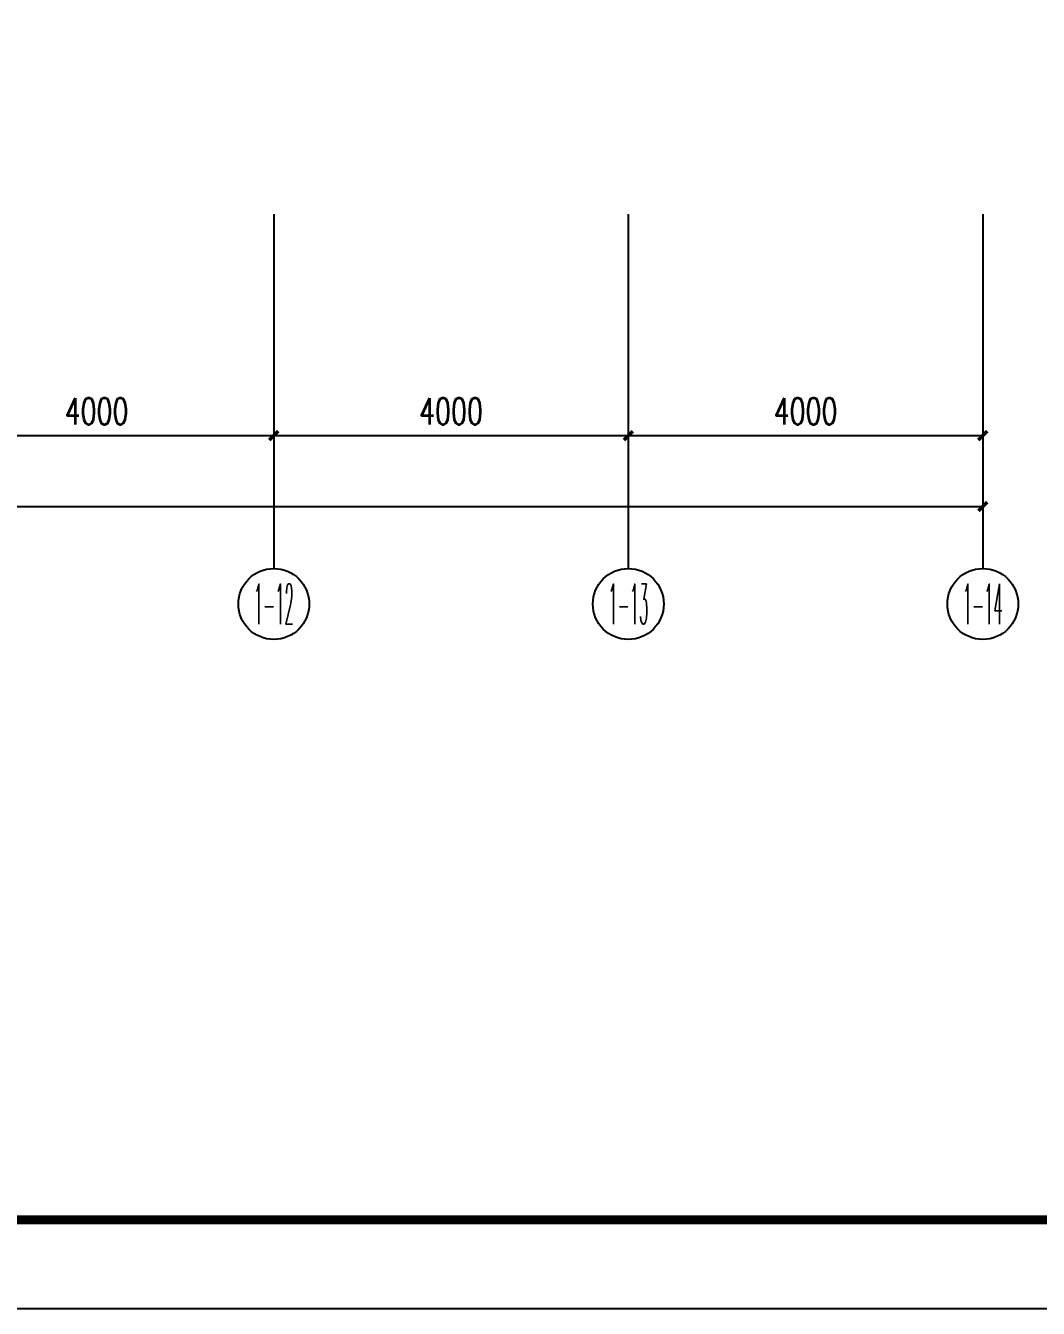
# Model space of a CAD drawing. Extents: x -6243262 to 3079315, y -2914302 to 172723.
# Drawn here: x -5632481 to -5621055, y -799772 to -785297 of the extents above; entities that cross this region are included whole.
import ezdxf
from ezdxf.enums import TextEntityAlignment as Align

# ---------------------------------------------------------------- set-up
doc = ezdxf.new("R2010")
doc.units = 0
doc.header["$LTSCALE"] = 1000
for name, color, linetype in [('AXIS', 3, 'Continuous'), ('AXIS_TEXT', 7, 'Continuous'), ('PUB_TITLE', 4, 'Continuous')]:
    doc.layers.add(name, color=color, linetype=linetype)
doc.styles.add('_TCH_AXIS', font='COMPLEX', dxfattribs={"bigfont": 'GBCBIG'})
doc.styles.add('_TCH_DIM_T3', font='SIMPLEX', dxfattribs={"width": 0.705882, "bigfont": 'GBCBIG'})
doc.styles.add('COMPLEX', font='COMPLEX')
doc.dimstyles.new('_TCH_ARCH&&100', dxfattribs={"dimtxt": 297.5, "dimasz": 100, "dimexe": 250, "dimexo": 300, "dimgap": 126.25, "dimtad": 1, "dimdec": 0, "dimzin": 0, "dimdsep": 46, "dimtxsty": '_TCH_DIM_T3', "dimblk": 'ARCHTICK', "dimcen": 0.09, "dimclrt": 7, "dimazin": 2, "dimtfac": 1, "dimtdec": 0, "dimtix": 1, "dimtmove": 2, "dimatfit": 3, "dimfxl": 0, "dimtolj": 1, "dimtzin": 0, "dimarcsym": 0})

# ---------------------------------------------------------------- blocks, each defined once
blk = doc.blocks.new('_ArchTick')
at = {"color": 0, "linetype": 'ByBlock', "const_width": 0.4}
blk.add_lwpolyline([(-0.5, -0.5), (0.5, 0.5)], dxfattribs=at)
blk = doc.blocks.new('*D153')
at = {"layer": 'AXIS', "color": 0, "lineweight": -2, "transparency": 16777216}
for p, q in [((1475895, -788352), (1475895, -791602)), ((1515895, -788352), (1515895, -791602)), ((1475895, -791352), (1515895, -791352))]:
    blk.add_line(p, q, dxfattribs=at)
at = {"layer": 'Defpoints', "color": 0, "transparency": 16777216}
for p in [(1475895, -788052), (1515895, -788052), (1515895, -791352)]:
    blk.add_point(p, dxfattribs=at)
at = {"layer": 'AXIS', "color": 0, "lineweight": -2, "transparency": 16777216, "xscale": 100, "yscale": 100, "zscale": 100, "rotation": 180}
blk.add_blockref('_ArchTick', (1475895, -791352), dxfattribs=at)
at = {"layer": 'AXIS', "color": 0, "lineweight": -2, "transparency": 16777216, "xscale": 100, "yscale": 100, "zscale": 100}
blk.add_blockref('_ArchTick', (1515895, -791352), dxfattribs=at)
at = {"layer": 'AXIS', "color": 7, "transparency": 16777216, "insert": (1495895, -791077), "char_height": 297.5, "attachment_point": 5, "style": '_TCH_DIM_T3'}
blk.add_mtext('\\A1;40000', dxfattribs=at)
blk = doc.blocks.new('*D154')
at = {"layer": 'AXIS', "color": 0, "lineweight": -2, "transparency": 16777216}
for p, q in [((1511895, -788352), (1511895, -790802)), ((1515895, -788352), (1515895, -790802)), ((1511895, -790552), (1515895, -790552))]:
    blk.add_line(p, q, dxfattribs=at)
at = {"layer": 'Defpoints', "color": 0, "transparency": 16777216}
for p in [(1511895, -788052), (1515895, -788052), (1515895, -790552)]:
    blk.add_point(p, dxfattribs=at)
at = {"layer": 'AXIS', "color": 0, "lineweight": -2, "transparency": 16777216, "xscale": 100, "yscale": 100, "zscale": 100, "rotation": 180}
blk.add_blockref('_ArchTick', (1511895, -790552), dxfattribs=at)
at = {"layer": 'AXIS', "color": 0, "lineweight": -2, "transparency": 16777216, "xscale": 100, "yscale": 100, "zscale": 100}
blk.add_blockref('_ArchTick', (1515895, -790552), dxfattribs=at)
at = {"layer": 'AXIS', "color": 7, "transparency": 16777216, "insert": (1513895, -790277), "char_height": 297.5, "attachment_point": 5, "style": '_TCH_DIM_T3'}
blk.add_mtext('\\A1;4000', dxfattribs=at)
blk = doc.blocks.new('*D155')
at = {"layer": 'AXIS', "color": 0, "lineweight": -2, "transparency": 16777216}
for p, q in [((1507895, -788352), (1507895, -790802)), ((1511895, -788352), (1511895, -790802)), ((1507895, -790552), (1511895, -790552))]:
    blk.add_line(p, q, dxfattribs=at)
at = {"layer": 'Defpoints', "color": 0, "transparency": 16777216}
for p in [(1507895, -788052), (1511895, -788052), (1511895, -790552)]:
    blk.add_point(p, dxfattribs=at)
at = {"layer": 'AXIS', "color": 0, "lineweight": -2, "transparency": 16777216, "xscale": 100, "yscale": 100, "zscale": 100, "rotation": 180}
blk.add_blockref('_ArchTick', (1507895, -790552), dxfattribs=at)
at = {"layer": 'AXIS', "color": 0, "lineweight": -2, "transparency": 16777216, "xscale": 100, "yscale": 100, "zscale": 100}
blk.add_blockref('_ArchTick', (1511895, -790552), dxfattribs=at)
at = {"layer": 'AXIS', "color": 7, "transparency": 16777216, "insert": (1509895, -790277), "char_height": 297.5, "attachment_point": 5, "style": '_TCH_DIM_T3'}
blk.add_mtext('\\A1;4000', dxfattribs=at)
blk = doc.blocks.new('*D156')
at = {"layer": 'AXIS', "color": 0, "lineweight": -2, "transparency": 16777216}
for p, q in [((1503895, -788352), (1503895, -790802)), ((1507895, -788352), (1507895, -790802)), ((1503895, -790552), (1507895, -790552))]:
    blk.add_line(p, q, dxfattribs=at)
at = {"layer": 'Defpoints', "color": 0, "transparency": 16777216}
for p in [(1503895, -788052), (1507895, -788052), (1507895, -790552)]:
    blk.add_point(p, dxfattribs=at)
at = {"layer": 'AXIS', "color": 0, "lineweight": -2, "transparency": 16777216, "xscale": 100, "yscale": 100, "zscale": 100, "rotation": 180}
blk.add_blockref('_ArchTick', (1503895, -790552), dxfattribs=at)
at = {"layer": 'AXIS', "color": 0, "lineweight": -2, "transparency": 16777216, "xscale": 100, "yscale": 100, "zscale": 100}
blk.add_blockref('_ArchTick', (1507895, -790552), dxfattribs=at)
at = {"layer": 'AXIS', "color": 7, "transparency": 16777216, "insert": (1505895, -790277), "char_height": 297.5, "attachment_point": 5, "style": '_TCH_DIM_T3'}
blk.add_mtext('\\A1;4000', dxfattribs=at)
blk = doc.blocks.new('_AXISO')
at = {"color": 0}
blk.add_circle((0, 0), 0.5, dxfattribs=at)
at = {"layer": 'AXIS_TEXT', "color": 0, "style": 'COMPLEX', "width": 1.041667}
blk.add_attdef('A', text='', height=0.56, dxfattribs=at).set_placement((-0.25, -0.28), (0.25, -0.28), align=Align.FIT)
blk = doc.blocks.new('44')
at = {"layer": 'AXIS', "color": 8}
for p, q in [((1507895.1, -788052.2), (1507895.1, -792052.2)), ((1511895.1, -788052.2), (1511895.1, -792052.2)), ((1515895.1, -788052.2), (1515895.1, -792052.2))]:
    blk.add_line(p, q, dxfattribs=at)
ref = blk.add_blockref('_AXISO', (1507895.1, -792452.2), dxfattribs=dict(at, xscale=800, yscale=800, zscale=800))
ref.add_attrib('A', '1-12', dxfattribs={"layer": 'AXIS_TEXT', "color": 8, "height": 452.55, "style": '_TCH_AXIS', "width": 0.3}).set_placement((1507668.8, -792678.5), (1508121.4, -792678.5), align=Align.FIT)
ref = blk.add_blockref('_AXISO', (1511895.1, -792452.2), dxfattribs=dict(at, xscale=800, yscale=800, zscale=800))
ref.add_attrib('A', '1-13', dxfattribs={"layer": 'AXIS_TEXT', "color": 8, "height": 452.55, "style": '_TCH_AXIS', "width": 0.3}).set_placement((1511668.8, -792678.5), (1512121.4, -792678.5), align=Align.FIT)
ref = blk.add_blockref('_AXISO', (1515895.1, -792452.2), dxfattribs=dict(at, xscale=800, yscale=800, zscale=800))
ref.add_attrib('A', '1-14', dxfattribs={"layer": 'AXIS_TEXT', "color": 8, "height": 452.55, "style": '_TCH_AXIS', "width": 0.291667}).set_placement((1515668.8, -792678.5), (1516121.4, -792678.5), align=Align.FIT)
for p1, p2, distance, picture, middle in [((1475895.1, -788052.2), (1515895.1, -788052.2), -3300, '*D153', (1495895.1, -791077.2)), ((1503895.1, -788052.2), (1507895.1, -788052.2), -2500, '*D156', (1505895.1, -790277.2)), ((1507895.1, -788052.2), (1511895.1, -788052.2), -2500, '*D155', (1509895.1, -790277.2)), ((1511895.1, -788052.2), (1515895.1, -788052.2), -2500, '*D154', (1513895.1, -790277.2))]:
    dim = blk.add_aligned_dim(p1=p1, p2=p2, distance=distance, dimstyle='_TCH_ARCH&&100', dxfattribs=at)
    dim.commit()
    dim.dimension.update_dxf_attribs({"geometry": picture, "text_midpoint": middle})

msp = doc.modelspace()

# ---------------------------------------------------------------- linework, layer by layer
at = {"layer": 'PUB_TITLE'}
msp.add_lwpolyline([(-5669213.8, -799772.5), (-5609813.8, -799772.5), (-5609813.8, -757772.5), (-5669213.8, -757772.5)], close=True, dxfattribs=at)
at = {"layer": 'PUB_TITLE', "const_width": 100}
msp.add_lwpolyline([(-5667713.8, -798772.5), (-5610813.8, -798772.5), (-5610813.8, -758772.5), (-5667713.8, -758772.5)], close=True, dxfattribs=at)

# ---------------------------------------------------------------- block references
msp.add_blockref('44', (-7137576.4, 628.6))

doc.saveas('drawing.dxf')
